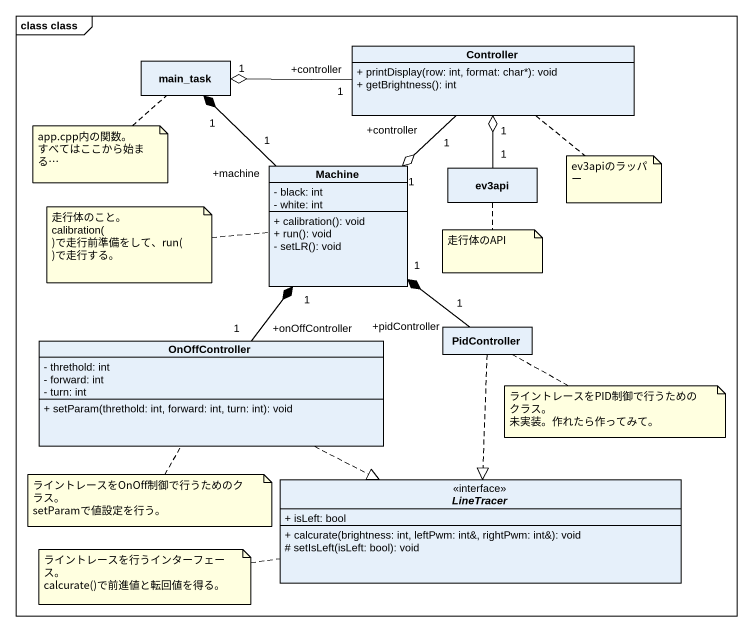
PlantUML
@startuml
mainframe class class
hide circle
hide empty members
skinparam classAttributeIconSize 0
class Controller {
  + printDisplay(row: int, format: char*): void
  + getBrightness(): int
}
class main_task
class Machine {
  - black: int
  - white: int
  + calibration(): void
  + run(): void
  - setLR(): void
}
class ev3api
class OnOffController {
  - threthold: int
  - forward: int
  - turn: int
  + setParam(threthold: int, forward: int, turn: int): void
}
class PidController
interface LineTracer {
  + isLeft: bool
  + calcurate(brightness: int, leftPwm: int&, rightPwm: int&): void
  # setIsLeft(isLeft: bool): void
}
Controller "+controller\n1" -left-o "1" main_task
Controller "+controller\n1" --o "1" Machine
Machine "+machine\n1" -up-* "1" main_task
ev3api "1" -up-o "1" Controller
OnOffController "+onOffController\n1" -up-* "1" Machine
OnOffController .right.|> LineTracer
PidController "+pidController\n1" -up-* "1" Machine
PidController ..|> LineTracer
note bottom of main_task
  app.cpp内の関数。
  すべてはここから始まる…
end note
note bottom of Controller : ev3apiのラッパー
note left of Machine
  走行体のこと。
  calibration()で走行前準備をして、run()で走行する。
end note
note bottom of ev3api : 走行体のAPI
note right of PidController
  ライントレースをPID制御で行うためのクラス。
  未実装。作れたら作ってみて。
end note
note bottom of OnOffController
  ライントレースをOnOff制御で行うためのクラス。
  setParamで値設定を行う。
end note
note left of LineTracer
  ライントレースを行うインターフェース。
  calcurate()で前進値と転回値を得る。
end note
@enduml
